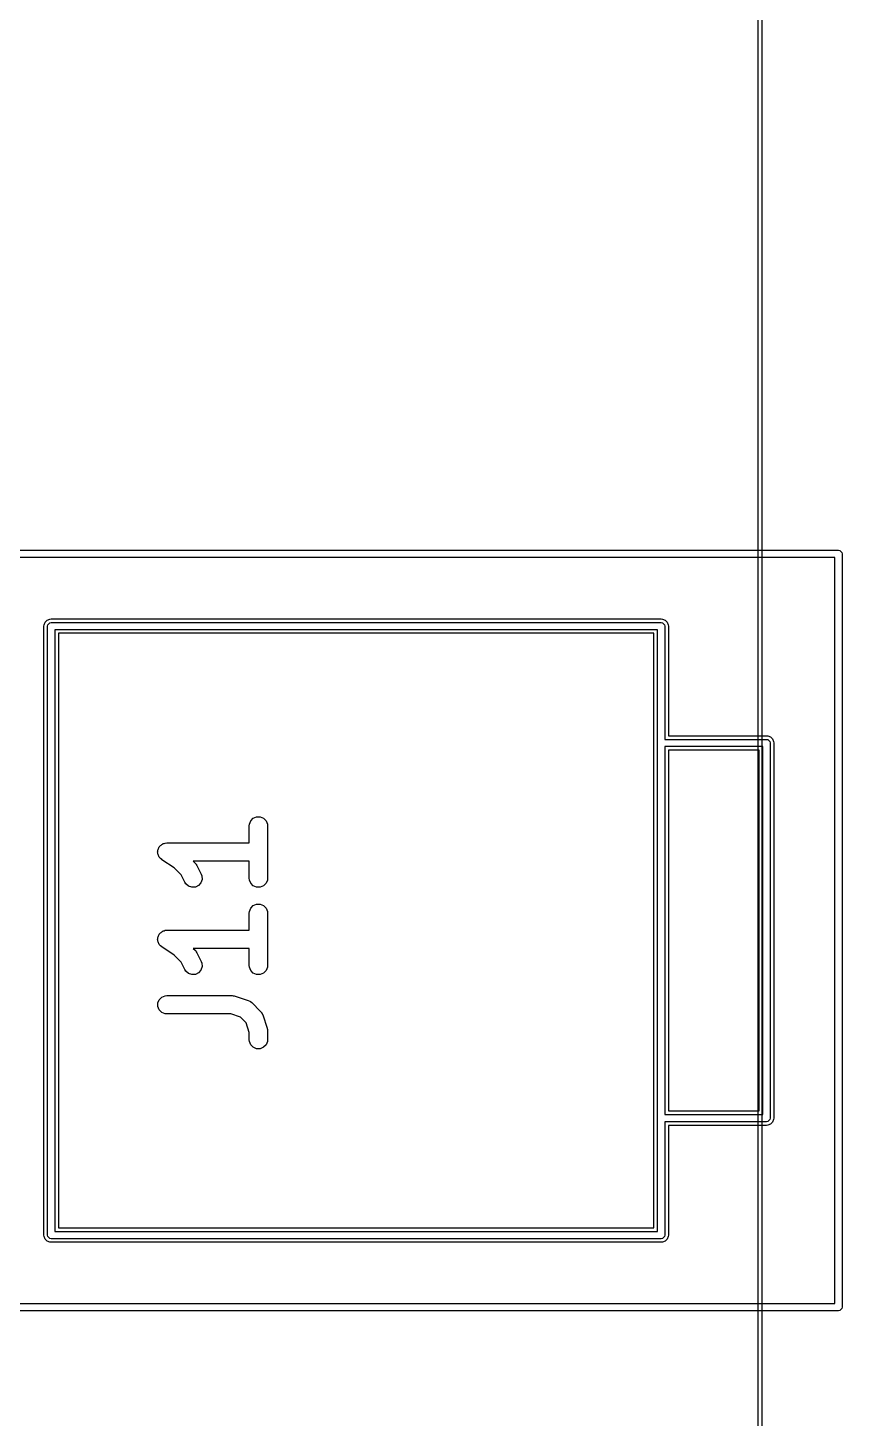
# Model space of a CAD drawing. Header units: inches. Extents: x 0.38 to 8.15, y -7.81 to -0.59.
# Drawn here: x 7.709 to 8.153, y -2.612 to -1.854 of the extents above; entities that cross this region are included whole.
import ezdxf

# ---------------------------------------------------------------- set-up
doc = ezdxf.new("R2010")
doc.units = ezdxf.units.IN
doc.header["$MEASUREMENT"] = 0
for name, color, linetype, true_color in [('Edge.Cuts', 254, 'CONTINUOUS', 0xd0d2cd), ('F.Courtyard', 6, 'CONTINUOUS', 0xff26e2), ('F.Fab', 9, 'CONTINUOUS', 0xafafaf), ('F.Silkscreen', 41, 'CONTINUOUS', 0xf2eda1)]:
    doc.layers.add(name, color=color, linetype=linetype, true_color=true_color)

msp = doc.modelspace()

# ---------------------------------------------------------------- linework, layer by layer
at = {"layer": 'Edge.Cuts', "linetype": 'CONTINUOUS'}
for p, q in [((8.10728, -7.81201), (8.10728, -0.59154)), ((8.10925, -0.59055), (8.10925, -7.81299))]:
    msp.add_line(p, q, dxfattribs=at)
at = {"layer": 'F.Courtyard', "linetype": 'CONTINUOUS'}
for p, q in [((7.47244, -2.13898), (8.15118, -2.13898)), ((8.15118, -2.13898), (8.15193, -2.13913)), ((8.15193, -2.13913), (8.153, -2.14019)), ((8.14921, -2.14291), (7.47441, -2.14291)), ((8.14921, -2.55), (8.14921, -2.14291)), ((8.153, -2.14019), (8.15315, -2.14094)), ((8.15315, -2.14094), (8.15315, -2.55197)), ((8.15118, -2.55394), (7.47244, -2.55394)), ((7.47441, -2.55), (8.14921, -2.55)), ((8.15193, -2.55379), (8.15118, -2.55394)), ((8.153, -2.55272), (8.15193, -2.55379)), ((8.15315, -2.55197), (8.153, -2.55272))]:
    msp.add_line(p, q, dxfattribs=at)
at = {"layer": 'F.Fab', "linetype": 'CONTINUOUS'}
for p, q in [((7.71929, -2.18031), (7.71944, -2.17956)), ((7.71929, -2.5126), (7.71929, -2.18031)), ((7.71944, -2.17956), (7.72051, -2.1785)), ((7.72051, -2.1785), (7.72126, -2.17835)), ((7.72126, -2.17835), (8.05433, -2.17835)), ((7.72323, -2.18228), (7.72323, -2.51063)), ((8.05236, -2.18228), (7.72323, -2.18228)), ((8.05236, -2.51063), (8.05236, -2.18228)), ((8.05433, -2.17835), (8.05508, -2.1785)), ((8.05508, -2.1785), (8.05615, -2.17956)), ((8.05615, -2.17956), (8.0563, -2.18031)), ((8.0563, -2.18031), (8.0563, -2.24213)), ((8.0563, -2.24213), (8.11181, -2.24213)), ((8.11181, -2.24213), (8.11256, -2.24228)), ((8.11256, -2.24228), (8.11363, -2.24334)), ((8.11363, -2.24334), (8.11378, -2.24409)), ((8.11378, -2.24409), (8.11378, -2.44882)), ((8.0563, -2.24606), (8.0563, -2.44685)), ((8.10984, -2.24606), (8.0563, -2.24606)), ((8.10984, -2.44685), (8.10984, -2.24606)), ((7.82942, -2.28931), (7.82952, -2.28834)), ((7.82942, -2.2986), (7.82942, -2.28931)), ((7.82952, -2.28834), (7.83026, -2.28654)), ((7.83026, -2.28654), (7.83164, -2.28516)), ((7.83164, -2.28516), (7.83345, -2.28441)), ((7.83345, -2.28441), (7.8354, -2.28441)), ((7.8354, -2.28441), (7.8372, -2.28516)), ((7.8372, -2.28516), (7.83858, -2.28654)), ((7.83858, -2.28654), (7.83933, -2.28834)), ((7.83933, -2.28834), (7.83942, -2.28931)), ((7.83942, -2.28931), (7.83942, -2.31789)), ((7.77942, -2.3036), (7.77952, -2.30312)), ((7.77952, -2.30409), (7.77942, -2.3036)), ((7.77952, -2.30262), (7.77971, -2.30217)), ((7.77952, -2.30312), (7.77952, -2.30262)), ((7.77952, -2.30457), (7.77952, -2.30409)), ((7.77971, -2.30503), (7.77952, -2.30457)), ((7.77971, -2.30217), (7.7798, -2.30169)), ((7.7798, -2.30552), (7.77971, -2.30503)), ((7.7798, -2.30169), (7.78008, -2.30128)), ((7.78008, -2.30592), (7.7798, -2.30552)), ((7.78008, -2.30128), (7.78026, -2.30082)), ((7.78026, -2.30638), (7.78008, -2.30592)), ((7.78026, -2.30082), (7.78061, -2.30048)), ((7.78061, -2.30048), (7.78088, -2.30007)), ((7.78088, -2.30007), (7.78129, -2.29979)), ((7.78129, -2.29979), (7.78164, -2.29944)), ((7.78164, -2.29944), (7.7821, -2.29925)), ((7.7821, -2.29925), (7.7825, -2.29898)), ((7.7825, -2.29898), (7.78299, -2.29888)), ((7.78299, -2.29888), (7.78345, -2.2987)), ((7.78345, -2.2987), (7.78441, -2.2986)), ((7.78441, -2.2986), (7.78442, -2.2986)), ((7.78442, -2.2986), (7.78442, -2.2986)), ((7.78442, -2.2986), (7.78442, -2.2986)), ((7.78442, -2.2986), (7.82942, -2.2986)), ((7.78061, -2.30673), (7.78026, -2.30638)), ((7.78089, -2.30714), (7.78061, -2.30673)), ((7.78164, -2.30775), (7.78089, -2.30714)), ((7.78164, -2.30776), (7.78164, -2.30775)), ((7.78165, -2.30776), (7.78164, -2.30776)), ((7.78838, -2.31225), (7.78165, -2.30776)), ((7.78165, -2.30776), (7.78165, -2.30776)), ((7.79222, -2.31609), (7.78838, -2.31225)), ((7.82942, -2.3086), (7.79887, -2.3086)), ((7.79887, -2.3086), (7.79986, -2.30959)), ((7.79986, -2.30959), (7.80018, -2.30997)), ((7.80018, -2.30997), (7.80028, -2.31006)), ((7.80028, -2.31006), (7.80037, -2.31021)), ((7.80037, -2.31021), (7.80048, -2.31035)), ((7.80048, -2.31035), (7.80053, -2.31047)), ((7.80053, -2.31047), (7.8008, -2.31089)), ((7.8008, -2.31089), (7.80318, -2.31565)), ((7.82942, -2.31789), (7.82942, -2.3086)), ((7.79424, -2.32012), (7.79222, -2.31609)), ((7.79476, -2.32095), (7.79424, -2.32012)), ((7.79623, -2.32223), (7.79476, -2.32095)), ((7.80305, -2.32036), (7.80177, -2.32184)), ((7.80367, -2.31851), (7.80305, -2.32036)), ((7.80318, -2.31565), (7.80353, -2.31656)), ((7.80353, -2.31656), (7.80367, -2.31851)), ((7.82952, -2.31886), (7.82942, -2.31789)), ((7.83026, -2.32066), (7.82952, -2.31886)), ((7.83164, -2.32204), (7.83026, -2.32066)), ((7.83858, -2.32066), (7.8372, -2.32204)), ((7.83933, -2.31886), (7.83858, -2.32066)), ((7.83942, -2.31789), (7.83933, -2.31886)), ((7.79808, -2.32285), (7.79623, -2.32223)), ((7.80003, -2.32271), (7.79808, -2.32285)), ((7.80177, -2.32184), (7.80003, -2.32271)), ((7.83345, -2.32279), (7.83164, -2.32204)), ((7.8354, -2.32279), (7.83345, -2.32279)), ((7.8372, -2.32204), (7.8354, -2.32279)), ((7.82942, -2.33693), (7.82952, -2.33596)), ((7.82952, -2.33596), (7.83026, -2.33415)), ((7.83026, -2.33415), (7.83164, -2.33278)), ((7.83164, -2.33278), (7.83345, -2.33203)), ((7.83345, -2.33203), (7.8354, -2.33203)), ((7.8354, -2.33203), (7.8372, -2.33278)), ((7.8372, -2.33278), (7.83858, -2.33415)), ((7.83858, -2.33415), (7.83933, -2.33596)), ((7.83933, -2.33596), (7.83942, -2.33693)), ((7.82942, -2.34622), (7.82942, -2.33693)), ((7.83942, -2.33693), (7.83942, -2.3655)), ((7.77942, -2.35122), (7.77952, -2.35074)), ((7.77952, -2.3517), (7.77942, -2.35122)), ((7.77952, -2.35024), (7.77971, -2.34979)), ((7.77952, -2.35074), (7.77952, -2.35024)), ((7.77971, -2.34979), (7.7798, -2.34931)), ((7.7798, -2.34931), (7.78008, -2.3489)), ((7.78008, -2.3489), (7.78026, -2.34844)), ((7.78026, -2.34844), (7.78061, -2.34809)), ((7.78061, -2.34809), (7.78088, -2.34769)), ((7.78088, -2.34769), (7.78129, -2.34741)), ((7.78129, -2.34741), (7.78164, -2.34706)), ((7.78164, -2.34706), (7.7821, -2.34687)), ((7.7821, -2.34687), (7.7825, -2.3466)), ((7.7825, -2.3466), (7.78299, -2.3465)), ((7.78299, -2.3465), (7.78345, -2.34631)), ((7.78345, -2.34631), (7.78441, -2.34622)), ((7.78441, -2.34622), (7.78442, -2.34622)), ((7.78442, -2.34622), (7.78442, -2.34622)), ((7.78442, -2.34622), (7.78442, -2.34622)), ((7.78442, -2.34622), (7.82942, -2.34622)), ((7.77952, -2.35219), (7.77952, -2.3517)), ((7.77971, -2.35265), (7.77952, -2.35219)), ((7.7798, -2.35314), (7.77971, -2.35265)), ((7.78008, -2.35354), (7.7798, -2.35314)), ((7.78026, -2.354), (7.78008, -2.35354)), ((7.78061, -2.35435), (7.78026, -2.354)), ((7.78089, -2.35476), (7.78061, -2.35435)), ((7.78164, -2.35537), (7.78089, -2.35476)), ((7.78164, -2.35538), (7.78164, -2.35537)), ((7.78165, -2.35538), (7.78164, -2.35538)), ((7.78838, -2.35987), (7.78165, -2.35538)), ((7.78165, -2.35538), (7.78165, -2.35538)), ((7.82942, -2.35622), (7.79887, -2.35622)), ((7.79887, -2.35622), (7.79986, -2.35721)), ((7.79986, -2.35721), (7.80018, -2.35759)), ((7.80018, -2.35759), (7.80028, -2.35768)), ((7.80028, -2.35768), (7.80037, -2.35783)), ((7.80037, -2.35783), (7.80048, -2.35796)), ((7.80048, -2.35796), (7.80053, -2.35809)), ((7.80053, -2.35809), (7.8008, -2.35851)), ((7.8008, -2.35851), (7.80318, -2.36327)), ((7.82942, -2.3655), (7.82942, -2.35622)), ((7.79222, -2.3637), (7.78838, -2.35987)), ((7.79424, -2.36774), (7.79222, -2.3637)), ((7.80367, -2.36613), (7.80305, -2.36798)), ((7.80318, -2.36327), (7.80353, -2.36418)), ((7.80353, -2.36418), (7.80367, -2.36613)), ((7.82952, -2.36648), (7.82942, -2.3655)), ((7.83026, -2.36828), (7.82952, -2.36648)), ((7.83933, -2.36648), (7.83858, -2.36828)), ((7.83942, -2.3655), (7.83933, -2.36648)), ((7.79476, -2.36857), (7.79424, -2.36774)), ((7.79623, -2.36985), (7.79476, -2.36857)), ((7.79808, -2.37047), (7.79623, -2.36985)), ((7.80003, -2.37033), (7.79808, -2.37047)), ((7.80177, -2.36945), (7.80003, -2.37033)), ((7.80305, -2.36798), (7.80177, -2.36945)), ((7.83164, -2.36966), (7.83026, -2.36828)), ((7.83345, -2.37041), (7.83164, -2.36966)), ((7.8354, -2.37041), (7.83345, -2.37041)), ((7.8372, -2.36966), (7.8354, -2.37041)), ((7.83858, -2.36828), (7.8372, -2.36966)), ((7.78345, -2.38203), (7.78442, -2.38193)), ((7.78442, -2.38193), (7.82014, -2.38193)), ((7.82014, -2.38193), (7.82063, -2.38198)), ((7.82063, -2.38198), (7.82076, -2.38197)), ((7.82076, -2.38197), (7.82093, -2.38201)), ((7.82093, -2.38201), (7.82111, -2.38203)), ((7.77952, -2.38596), (7.78026, -2.38415)), ((7.77952, -2.38791), (7.77952, -2.38596)), ((7.78026, -2.38971), (7.77952, -2.38791)), ((7.78026, -2.38415), (7.78164, -2.38278)), ((7.78164, -2.38278), (7.78345, -2.38203)), ((7.82111, -2.38203), (7.82123, -2.38208)), ((7.82123, -2.38208), (7.82172, -2.38219)), ((7.82172, -2.38219), (7.82886, -2.38457)), ((7.82886, -2.38457), (7.82976, -2.38497)), ((7.82976, -2.38497), (7.82989, -2.38509)), ((7.82989, -2.38509), (7.83006, -2.38516)), ((7.83006, -2.38516), (7.83081, -2.38578)), ((7.83081, -2.38578), (7.83558, -2.39054)), ((7.78164, -2.39109), (7.78026, -2.38971)), ((7.78345, -2.39184), (7.78164, -2.39109)), ((7.78442, -2.39193), (7.78345, -2.39184)), ((7.81932, -2.39193), (7.78442, -2.39193)), ((7.82458, -2.39368), (7.81932, -2.39193)), ((7.82767, -2.39678), (7.82458, -2.39368)), ((7.82942, -2.40203), (7.82767, -2.39678)), ((7.83558, -2.39054), (7.8362, -2.3913)), ((7.8362, -2.3913), (7.83627, -2.39146)), ((7.83627, -2.39146), (7.83638, -2.3916)), ((7.83638, -2.3916), (7.83678, -2.39249)), ((7.83678, -2.39249), (7.83917, -2.39964)), ((7.82942, -2.40598), (7.82942, -2.40203)), ((7.83917, -2.39964), (7.83928, -2.40012)), ((7.83928, -2.40012), (7.83933, -2.40024)), ((7.83933, -2.40024), (7.83934, -2.40042)), ((7.83934, -2.40042), (7.83938, -2.40059)), ((7.83938, -2.40059), (7.83937, -2.40072)), ((7.83937, -2.40072), (7.83942, -2.40122)), ((7.83942, -2.40122), (7.83942, -2.40598)), ((7.82952, -2.40696), (7.82942, -2.40598)), ((7.83026, -2.40876), (7.82952, -2.40696)), ((7.83164, -2.41014), (7.83026, -2.40876)), ((7.83345, -2.41088), (7.83164, -2.41014)), ((7.8354, -2.41088), (7.83345, -2.41088)), ((7.8372, -2.41014), (7.8354, -2.41088)), ((7.83858, -2.40876), (7.8372, -2.41014)), ((7.83933, -2.40696), (7.83858, -2.40876)), ((7.83942, -2.40598), (7.83933, -2.40696)), ((8.0563, -2.44685), (8.10984, -2.44685)), ((8.11363, -2.44957), (8.11256, -2.45064)), ((8.11378, -2.44882), (8.11363, -2.44957)), ((8.11181, -2.45079), (8.0563, -2.45079)), ((8.0563, -2.45079), (8.0563, -2.5126)), ((8.11256, -2.45064), (8.11181, -2.45079)), ((7.72323, -2.51063), (8.05236, -2.51063)), ((7.71944, -2.51335), (7.71929, -2.5126)), ((7.72051, -2.51442), (7.71944, -2.51335)), ((7.72126, -2.51457), (7.72051, -2.51442)), ((8.05433, -2.51457), (7.72126, -2.51457)), ((8.05508, -2.51442), (8.05433, -2.51457)), ((8.05615, -2.51335), (8.05508, -2.51442)), ((8.0563, -2.5126), (8.05615, -2.51335))]:
    msp.add_line(p, q, dxfattribs=at)
at = {"layer": 'F.Silkscreen', "linetype": 'CONTINUOUS'}
for p, q in [((7.71799, -2.17813), (7.71907, -2.17704)), ((7.71907, -2.17704), (7.72049, -2.17645)), ((7.72049, -2.17645), (7.72126, -2.17638)), ((7.72126, -2.17638), (8.05433, -2.17638)), ((8.05433, -2.17638), (8.0551, -2.17645)), ((8.0551, -2.17645), (8.05652, -2.17704)), ((8.05652, -2.17704), (8.0576, -2.17813)), ((7.71732, -2.18031), (7.7174, -2.17955)), ((7.71732, -2.5126), (7.71732, -2.18031)), ((7.7174, -2.17955), (7.71799, -2.17813)), ((7.7252, -2.18425), (7.7252, -2.50866)), ((8.05039, -2.18425), (7.7252, -2.18425)), ((8.05039, -2.50866), (8.05039, -2.18425)), ((8.0576, -2.17813), (8.05819, -2.17955)), ((8.05819, -2.17955), (8.05827, -2.18031)), ((8.05827, -2.18031), (8.05827, -2.24016)), ((8.05827, -2.24016), (8.11181, -2.24016)), ((8.11181, -2.24016), (8.11258, -2.24023)), ((8.11258, -2.24023), (8.114, -2.24082)), ((8.114, -2.24082), (8.11508, -2.24191)), ((8.11508, -2.24191), (8.11567, -2.24333)), ((8.11567, -2.24333), (8.11575, -2.24409)), ((8.11575, -2.24409), (8.11575, -2.44882)), ((8.05827, -2.24803), (8.05827, -2.44488)), ((8.10787, -2.24803), (8.05827, -2.24803)), ((8.10787, -2.44488), (8.10787, -2.24803)), ((8.05827, -2.44488), (8.10787, -2.44488)), ((8.11567, -2.44959), (8.11508, -2.45101)), ((8.11575, -2.44882), (8.11567, -2.44959)), ((8.11181, -2.45276), (8.05827, -2.45276)), ((8.05827, -2.45276), (8.05827, -2.5126)), ((8.11258, -2.45268), (8.11181, -2.45276)), ((8.114, -2.45209), (8.11258, -2.45268)), ((8.11508, -2.45101), (8.114, -2.45209)), ((7.7252, -2.50866), (8.05039, -2.50866)), ((7.7174, -2.51337), (7.71732, -2.5126)), ((7.71799, -2.51479), (7.7174, -2.51337)), ((7.71907, -2.51587), (7.71799, -2.51479)), ((7.72049, -2.51646), (7.71907, -2.51587)), ((7.72126, -2.51654), (7.72049, -2.51646)), ((8.05433, -2.51654), (7.72126, -2.51654)), ((8.0551, -2.51646), (8.05433, -2.51654)), ((8.05652, -2.51587), (8.0551, -2.51646)), ((8.0576, -2.51479), (8.05652, -2.51587)), ((8.05819, -2.51337), (8.0576, -2.51479)), ((8.05827, -2.5126), (8.05819, -2.51337))]:
    msp.add_line(p, q, dxfattribs=at)

doc.saveas('drawing.dxf')
